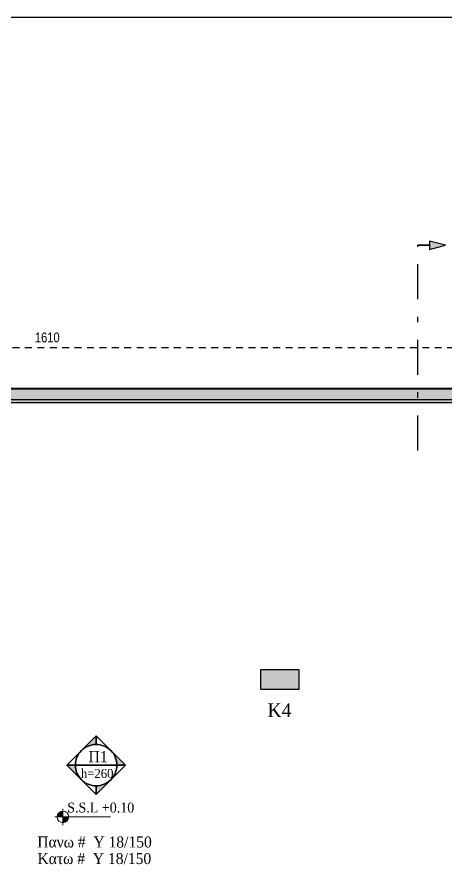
# Model space of a CAD drawing. Header units: millimetres. Extents: x -2171 to 1563, y -1758 to -1505.
# Drawn here: x -1480.87 to -1473.1, y -1605.82 to -1590.25 of the extents above; entities that cross this region are included whole.
import ezdxf

# ---------------------------------------------------------------- set-up
doc = ezdxf.new("R2010")
doc.units = ezdxf.units.MM
doc.header["$PDMODE"] = 32
for name, pattern in [('DASHDOT', [25.4, 12.7, -6.35, 0, -6.35]), ('DASHED2', [0.375, 0.25, -0.125]), ('HIDDEN', [0.375, 0.25, -0.125]), ('HIDDEN2', [0.1875, 0.125, -0.0625])]:
    doc.linetypes.add(name, pattern=pattern)
doc.layers.get('Defpoints').update_dxf_attribs({"color": 6})
for name, color, linetype in [('-S_TEXT', 3, 'Continuous'), ('Fill_Col', 7, 'Continuous'), ('Geo_Col', 7, 'Continuous'), ('Geo_Col_-1', 7, 'Continuous'), ('Geo_Lines', 7, 'Continuous'), ('Sect_Line_Symbol', 7, 'Continuous'), ('STITHAIO', 94, 'Continuous'), ('Text_Beam_3', 7, 'Continuous'), ('Text_Col_-1', 7, 'Continuous'), ('Text_Reinf_Slab_Foundation', 7, 'Continuous'), ('Text_Slab', 7, 'Continuous')]:
    doc.layers.add(name, color=color, linetype=linetype)
doc.layers.add('A-ANNO-DIMS', color=1, linetype='Continuous', lineweight=9)
doc.layers.add('LEVEL PROPOSAL', color=242, linetype='Continuous', lineweight=0)
doc.styles.add('1-100', font='arial.ttf', dxfattribs={"width": 0.8})
doc.styles.add('S1TmsNwRmn1088_b_934_161', font='times.ttf', dxfattribs={"width": 0.933629, "height": 0.10875})
doc.styles.add('S1TmsNwRmn11_b_934_161', font='times.ttf', dxfattribs={"width": 0.933629, "height": 0.001087})
doc.styles.add('S1TmsNwRmn1359_b_934_161', font='times.ttf', dxfattribs={"width": 0.933629, "height": 0.135937})
doc.dimstyles.new('Copy of 1-100', dxfattribs={"dimtxt": 0.18, "dimasz": 0.14, "dimexe": 0.14, "dimexo": 0.1, "dimgap": 0.09, "dimtad": 1, "dimdec": 0, "dimlfac": 100, "dimrnd": 5, "dimzin": 5, "dimdsep": 46, "dimtxsty": '1-100', "dimblk": 'OBLIQUE', "dimcen": 0.09, "dimclrd": 1, "dimclre": 1, "dimclrt": 2, "dimadec": 0, "dimazin": 0, "dimtfac": 1, "dimtdec": 0, "dimtix": 1, "dimtmove": 2, "dimatfit": 3, "dimfxl": 5, "dimfxlon": 1, "dimtolj": 1, "dimtzin": 5, "dimarcsym": 0})

# ---------------------------------------------------------------- blocks, each defined once
blk = doc.blocks.new('Label_Υπόγειο 1-RC_XSN2633_3240')
at = {"layer": 'Text_Slab'}
for points in [[(-0.177, 0.177, -0.198912), (0, 0.25), (0, 0.354)], [(0.177, 0.177, -0.198912), (0.25, 0), (0.354, 0)], [(-0.177, -0.177, -0.198912), (-0.25, 0), (-0.354, 0)], [(0.177, -0.177, -0.198912), (0, -0.25), (0, -0.354)]]:
    blk.add_hatch(color=174, dxfattribs=at).paths.add_polyline_path(points)
at = {"layer": 'Text_Slab', "color": 174}
for points in [[(-0.177, 0.177, -0.198912), (0, 0.25), (0, 0.354)], [(0, 0.25, -0.198912), (0.177, 0.177), (0, 0.354)], [(-0.25, 0, 0.414214), (0, -0.25, 0.414214), (0.25, 0, 0.414214), (0, 0.25, 0.414214)], [(-0.25, 0, -0.198912), (-0.177, 0.177), (-0.354, 0)], [(0.177, 0.177, -0.198912), (0.25, 0), (0.354, 0)], [(-0.177, -0.177, -0.198912), (-0.25, 0), (-0.354, 0)], [(0.25, 0, -0.198912), (0.177, -0.177), (0.354, 0)], [(0, -0.25, -0.198912), (-0.177, -0.177), (0, -0.354)], [(0.177, -0.177, -0.198912), (0, -0.25), (0, -0.354)]]:
    blk.add_lwpolyline(points, format="xyb", close=True, dxfattribs=at)
blk.add_lwpolyline([(0.25, 0), (-0.25, 0)], close=True, dxfattribs=at)
blk = doc.blocks.new('_Oblique')
at = {"color": 0, "linetype": 'ByBlock', "lineweight": -2}
blk.add_line((-0.5, -0.5), (0.5, 0.5), dxfattribs=at)
blk = doc.blocks.new('*D146')
at = {"layer": 'A-ANNO-DIMS', "color": 1, "linetype": 'HIDDEN', "lineweight": -2, "ltscale": 0.5, "transparency": 16777216}
blk.add_line((-1488.378, -1601.239), (-1488.378, -1596.099), dxfattribs=at)
at = {"layer": 'A-ANNO-DIMS', "color": 1, "linetype": 'HIDDEN2', "lineweight": -2, "ltscale": 0.5, "transparency": 16777216}
blk.add_line((-1472.267, -1596.886), (-1472.267, -1596.099), dxfattribs=at)
at = {"layer": 'A-ANNO-DIMS', "color": 1, "linetype": 'DASHED2', "lineweight": -2, "ltscale": 0.5, "transparency": 16777216}
blk.add_line((-1488.378, -1596.239), (-1472.267, -1596.239), dxfattribs=at)
at = {"layer": 'Defpoints', "color": 0, "ltscale": 0.5, "transparency": 16777216}
for p in [(-1472.267, -1596.239), (-1472.267, -1596.986), (-1488.378, -1607.336)]:
    blk.add_point(p, dxfattribs=at)
at = {"layer": 'A-ANNO-DIMS', "color": 1, "lineweight": -2, "ltscale": 0.5, "transparency": 16777216, "xscale": 0.14, "yscale": 0.14, "zscale": 0.14, "rotation": 180}
blk.add_blockref('_Oblique', (-1488.378, -1596.239), dxfattribs=at)
at = {"layer": 'A-ANNO-DIMS', "color": 1, "lineweight": -2, "ltscale": 0.5, "transparency": 16777216, "xscale": 0.14, "yscale": 0.14, "zscale": 0.14}
blk.add_blockref('_Oblique', (-1472.267, -1596.239), dxfattribs=at)
at = {"layer": 'A-ANNO-DIMS', "color": 2, "ltscale": 0.5, "transparency": 16777216, "insert": (-1480.323, -1596.058), "char_height": 0.18, "attachment_point": 5, "style": '1-100'}
blk.add_mtext('\\A1;1610', dxfattribs=at)
blk = doc.blocks.new('Level Proposal')
at = {"layer": 'LEVEL PROPOSAL'}
for points in [[(0, 0.15, 0.414214), (-0.15, 0), (0, 0)], [(0.15, 0), (0, 0), (0, -0.15, 0.414214)]]:
    blk.add_hatch(color=256, dxfattribs=at).paths.add_polyline_path(points)
for p, q in [((-0.21, 0), (1.23, 0)), ((0, 0.21), (0, -0.21))]:
    blk.add_line(p, q, dxfattribs=at)
blk.add_circle((0, 0), 0.15, dxfattribs=at)

msp = doc.modelspace()

# ---------------------------------------------------------------- hatches: boundary and pattern name
at = {"layer": 'Fill_Col'}
msp.add_hatch(color=253, dxfattribs=at).paths.add_polyline_path([(-1475.7611, -1602.0832), (-1476.4611, -1602.0832), (-1476.4611, -1602.4332), (-1475.7611, -1602.4332)])
at = {"layer": 'Geo_Col_-1', "ltscale": 0.5, "transparency": 33554572}
h = msp.add_hatch(dxfattribs=at)
h.set_pattern_fill('SACNCR', scale=0.05)
h.set_pattern_definition([(45, (147.54384, 0), (-0.084189901, 0.084189901), []), (45, (147.62803, 0), (-0.084189901, 0.084189901), [0, -0.1190625])])
h.paths.add_polyline_path([(-1488.1281, -1597.2355), (-1472.5171, -1597.2355), (-1472.5171, -1596.9858), (-1472.2674, -1596.9858), (-1472.2671, -1596.9855), (-1488.1281, -1596.9855)])
at = {"layer": 'Sect_Line_Symbol'}
msp.add_hatch(color=2, dxfattribs=at).paths.add_polyline_path([(-1473.6111, -1594.3859), (-1473.4009, -1594.3859), (-1473.4009, -1594.4635), (-1473.1111, -1594.3859), (-1473.4009, -1594.3082), (-1473.4009, -1594.3859)])

# ---------------------------------------------------------------- linework, layer by layer
at = {"layer": '-S_TEXT', "ltscale": 5}
msp.add_lwpolyline([(-1496.5047, -1590.2497), (-1438.3572, -1590.2497), (-1438.3572, -1630.2944), (-1496.5047, -1630.2944)], close=True, dxfattribs=at)
at = {"layer": 'Geo_Col', "color": 94}
for points in [[(-1488.1281, -1597.2355), (-1472.5171, -1597.2355), (-1472.5171, -1596.9858), (-1472.2674, -1596.9858), (-1472.2671, -1596.9855), (-1488.1281, -1596.9855)], [(-1475.7611, -1602.0832), (-1476.4611, -1602.0832), (-1476.4611, -1602.4332), (-1475.7611, -1602.4332)]]:
    msp.add_lwpolyline(points, close=True, dxfattribs=at)
at = {"layer": 'Geo_Lines', "color": 94, "ltscale": 0.5}
msp.add_lwpolyline([(-1495.1043, -1596.9859), (-1496.0168, -1606.5488, 0.4189744), (-1487.6349, -1616.5329), (-1450.3078, -1619.4842, 0.4025719), (-1440.5143, -1611.458), (-1438.7328, -1595.2502), (-1464.5802, -1594.886), (-1464.6043, -1596.9859)], format="xyb", close=True, dxfattribs=at)
at = {"layer": 'Geo_Lines', "color": 94}
msp.add_lwpolyline([(-1488.3781, -1596.9854), (-1472.2673, -1596.9858), (-1472.2675, -1605.0859), (-1469.7115, -1605.0859), (-1469.7115, -1602.0359), (-1459.3616, -1602.0359), (-1459.3616, -1607.1359), (-1468.4613, -1607.1359), (-1468.4611, -1613.8261), (-1484.1454, -1613.8264), (-1484.1454, -1610.6858), (-1490.0584, -1610.6859), (-1490.0582, -1607.3359), (-1488.3784, -1607.3358), (-1488.3782, -1596.9856)], dxfattribs=at)
at = {"layer": 'Sect_Line_Symbol', "color": 2}
msp.add_lwpolyline([(-1473.6111, -1594.3859), (-1473.4009, -1594.3859), (-1473.4009, -1594.4635), (-1473.1111, -1594.3859), (-1473.4009, -1594.3082), (-1473.4009, -1594.3859)], close=True, dxfattribs=at)
at = {"layer": 'Sect_Line_Symbol', "color": 2, "linetype": 'DASHDOT', "ltscale": 0.05}
msp.add_lwpolyline([(-1473.6111, -1598.1045), (-1473.6111, -1594.3859)], dxfattribs=at)
at = {"layer": 'STITHAIO'}
msp.add_lwpolyline([(-1495.1043, -1596.9859), (-1464.6043, -1596.9859), (-1464.5802, -1594.886), (-1438.7328, -1595.2502), (-1438.7547, -1595.4499), (-1464.3825, -1595.0888), (-1464.4121, -1597.1859), (-1495.1234, -1597.1859)], close=True, dxfattribs=at)

# ---------------------------------------------------------------- block references
at = {"xscale": 1.5, "yscale": 1.5, "zscale": 1.5}
msp.add_blockref('Label_Υπόγειο 1-RC_XSN2633_3240', (-1479.4384, -1603.8117), dxfattribs=at)
at = {"layer": 'LEVEL PROPOSAL', "xscale": 0.7, "yscale": 0.7, "zscale": 0.7}
msp.add_blockref('Level Proposal', (-1480.0386, -1604.7506), dxfattribs=at)

# ---------------------------------------------------------------- texts
at = {"layer": 'Text_Beam_3', "color": 3, "style": 'S1TmsNwRmn11_b_934_161', "width": 0.933629}
msp.add_text('S.S.L +0.10', height=0.18, dxfattribs=at).set_placement((-1479.9623, -1604.6705))
at = {"layer": 'Text_Col_-1', "color": 200, "style": 'S1TmsNwRmn11_b_934_161', "width": 0.933629}
msp.add_text('K4', height=0.25, dxfattribs=at).set_placement((-1476.3321, -1602.9418))
at = {"layer": 'Text_Reinf_Slab_Foundation', "color": 7, "style": 'S1TmsNwRmn11_b_934_161', "width": 0.933629}
for s, p in [('Πανω #  Y 18/150', (-1480.5042, -1605.3052)), ('Κατω #  Y 18/150', (-1480.5006, -1605.6055))]:
    msp.add_text(s, height=0.2, dxfattribs=at).set_placement(p)
at = {"layer": 'Text_Slab', "color": 174, "style": 'S1TmsNwRmn1359_b_934_161', "width": 0.933629}
msp.add_text('   Π1', height=0.20391, dxfattribs=at).set_placement((-1479.7929, -1603.7592))
at = {"layer": 'Text_Slab', "color": 5, "style": 'S1TmsNwRmn1088_b_934_161', "width": 0.933629}
msp.add_text('h=260', height=0.16312, dxfattribs=at).set_placement((-1479.7138, -1604.0442))

# ---------------------------------------------------------------- dimensions: what is measured, and where the dimension line sits
at = {"layer": 'A-ANNO-DIMS', "ltscale": 0.5}
dim = msp.add_linear_dim(base=(-1472.2673, -1596.2395), p1=(-1488.3781, -1607.3357), p2=(-1472.2673, -1596.9858), dimstyle='Copy of 1-100', dxfattribs=at)
dim.commit()
dim.dimension.update_dxf_attribs({"geometry": '*D146', "text_midpoint": (-1480.3227, -1596.0576)})

doc.saveas('drawing.dxf')
